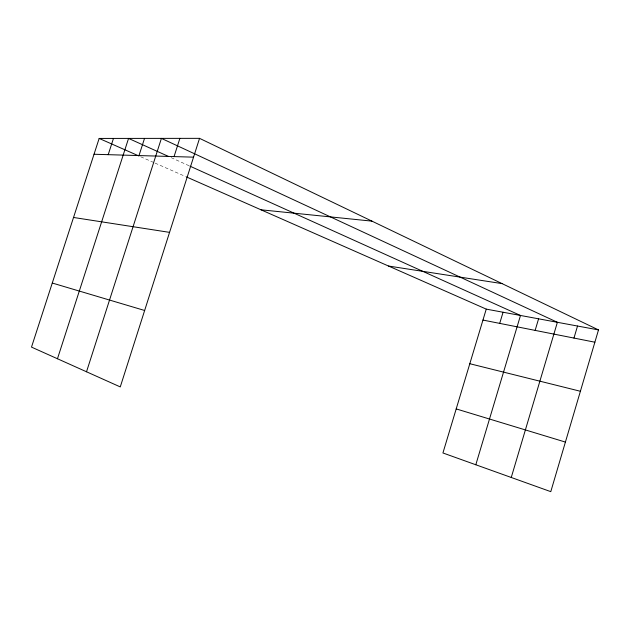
<?xml version="1.0" encoding="UTF-8"?>
<svg xmlns="http://www.w3.org/2000/svg" width="630" height="630" viewBox="0 0 630 630"><rect width="100%" height="100%" fill="white"/><g stroke="black" fill="none" stroke-linecap="round" stroke-linejoin="round"><path stroke-width="0.47" stroke-dasharray="3.15 2.36" d="M140.71 156.76L154.169 162.697M155.067 163.091L185.535 176.526M171.139 157.65L189.071 165.745"/><path stroke-width="0.94" d="M573.962 338.074L577.521 326.033M199.545 138.348L120.267 386.914L31.5 347.106L99.154 138.435L199.545 138.348L598.5 329.915L550.785 491.652L442.929 452.97L486.25 309.125L186.433 176.92M511.253 477.477L557.385 322.3L161.414 138.38L86.515 371.779M475.808 464.759L520.49 315.473L189.969 166.155M535.138 330.388L538.587 318.819M499.716 323.379L503.063 312.244M174.053 156.587L179.889 138.364M138.994 155.571L144.522 138.395M108.21 154.673L113.463 138.427M57.464 358.753L128.559 138.411L168.454 156.429M94.02 154.255L193.544 157.161M260.993 209.798L371.96 221.138M388.537 266.041L502.071 283.618M73.529 217.468L169.557 232.368M486.25 309.125L598.5 329.915M482.958 320.072L594.877 342.208M469.807 363.723L580.403 391.269M52.274 283.035L144.648 310.488M456.199 408.909L565.409 442.079M99.154 138.435L138.915 155.972"/></g></svg>
